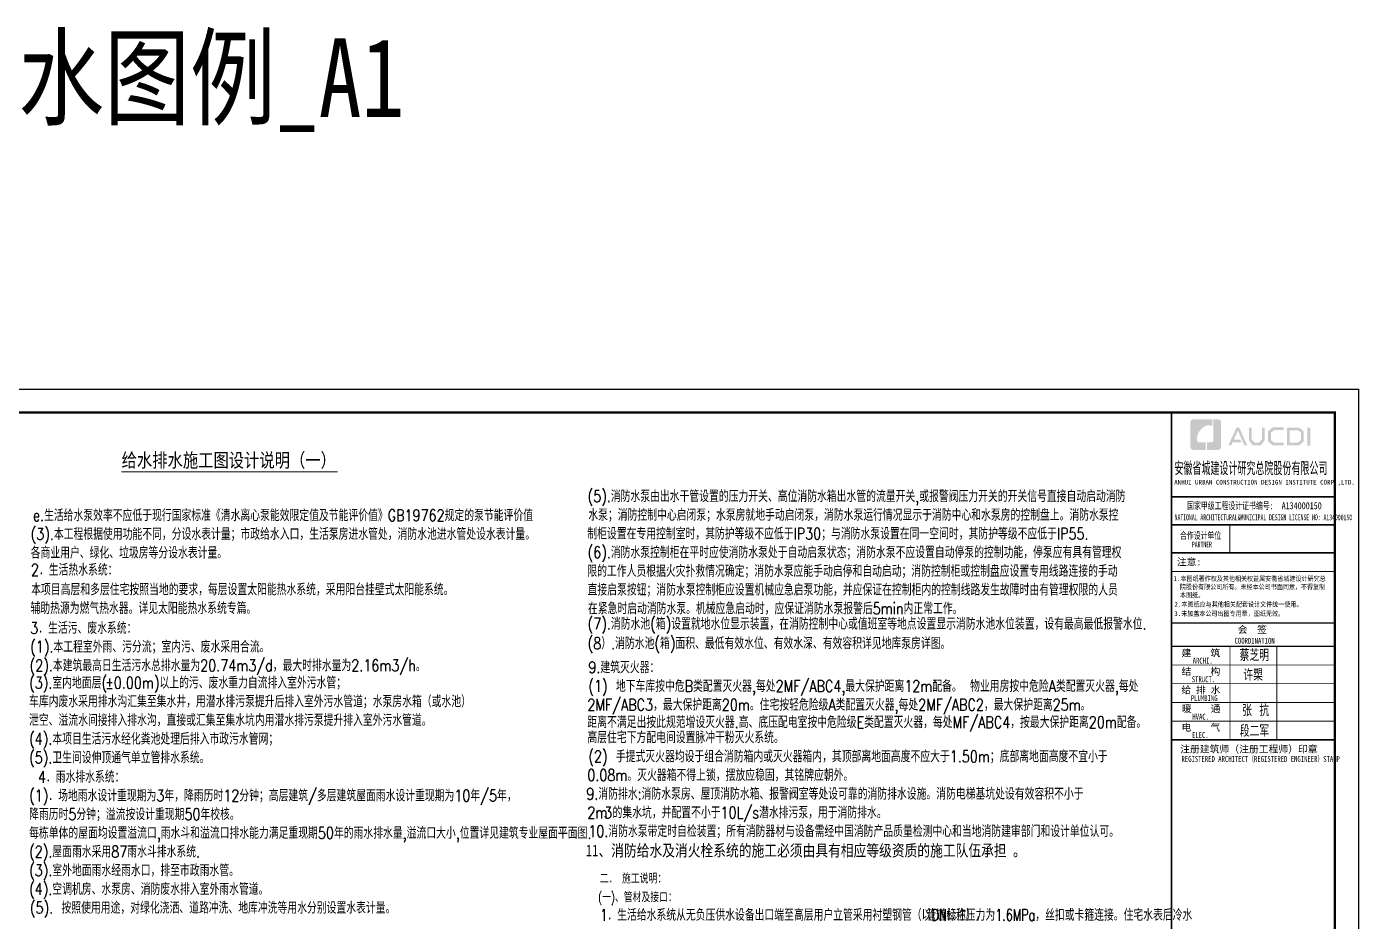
# Model space of a CAD drawing. Extents: x 27938 to 1507990, y 110129 to 923079.
# Drawn here: x 448136 to 505097, y 619691 to 657968 of the extents above; entities that cross this region are included whole.
import ezdxf

# ---------------------------------------------------------------- set-up
doc = ezdxf.new("R2010")
doc.units = 0
doc.header["$LTSCALE"] = 1000
doc.header["$MEASUREMENT"] = 0
for name, color, linetype in [('0s_水标注', 7, 'Continuous'), ('图框', 140, 'Continuous'), ('图签文字', 147, 'Continuous'), ('导图字', 7, 'Continuous')]:
    doc.layers.add(name, color=color, linetype=linetype)
doc.layers.add('yichutu', color=7, linetype='Continuous', true_color=0xffffff, plot=False)
doc.styles.add('-黑体', font='simhei.ttf', dxfattribs={"width": 0.8})
doc.styles.add('HT', font='simhei.ttf')
doc.styles.add('HZ', font='txt', dxfattribs={"bigfont": 'hztxt'})
doc.styles.add('HZTXT', font='COMPLEX', dxfattribs={"width": 0.7, "bigfont": 'HZTXT'})
doc.styles.add('建筑图签-1', font='simhei.ttf', dxfattribs={"width": 0.7})
doc.styles.add('建筑图签-2', font='TXT.shx', dxfattribs={"width": 0.5, "bigfont": 'HZTXT.shx'})
doc.styles.add('黑体', font='simhei.ttf')

# ---------------------------------------------------------------- blocks, each defined once
blk = doc.blocks.new('院标1')
h = blk.add_hatch(color=150)
h.dxf.hatch_style = 1
h.set_gradient(color1=(33, 113, 253), color2=(33, 113, 253), tint=1, name='INVCURVED')
edge = h.paths.add_edge_path()
edge.add_spline(control_points=[(116373, 648379), (116379, 648379), (116382, 648379), (116391, 648379), (116391, 648379), (116391, 648379), (116616, 648379), (116616, 648379), (116616, 648379), (116616, 648379), (116616, 648054), (116616, 648054), (116616, 648054), (116616, 648054), (116108, 648054), (116108, 648054), (116108, 648054), (116028, 648054), (115963, 648111), (115963, 648199), (115963, 648199), (115963, 648199), (115963, 649215), (115963, 649215), (115963, 649215), (115963, 649295), (116018, 649360), (116108, 649360), (116108, 649360), (116108, 649360), (116897, 649360), (116897, 649360), (116897, 649360), (116897, 649360), (116897, 649080), (116897, 649080), (116897, 649080), (116897, 649080), (116566, 649140), (116356, 648859), (116356, 648859), (116245, 648719), (116240, 648545), (116247, 648466), (116247, 648466), (116254, 648386), (116247, 648466), (116247, 648466), (116247, 648466), (116247, 648466), (116258, 648374), (116373, 648379)], knot_values=[0, 0, 0, 0, 0.071429, 0.071429, 0.071429, 0.107143, 0.142857, 0.142857, 0.142857, 0.178571, 0.214286, 0.214286, 0.214286, 0.25, 0.285714, 0.285714, 0.285714, 0.321429, 0.357143, 0.357143, 0.357143, 0.392857, 0.428571, 0.428571, 0.428571, 0.464286, 0.5, 0.5, 0.5, 0.535714, 0.571429, 0.571429, 0.571429, 0.607143, 0.642857, 0.642857, 0.642857, 0.678571, 0.714286, 0.714286, 0.714286, 0.75, 0.785714, 0.785714, 0.785714, 0.821429, 0.857143, 0.857143, 0.857143, 0.928571, 1, 1, 1, 1], degree=3, periodic=0)
h = blk.add_hatch(color=150)
h.dxf.hatch_style = 1
h.set_gradient(color1=(33, 113, 253), color2=(33, 113, 253), tint=1, name='INVCURVED')
edge = h.paths.add_edge_path()
edge.add_spline(control_points=[(117268, 649215), (117268, 649215), (117268, 648199), (117268, 648199), (117268, 648199), (117268, 648114), (117212, 648054), (117123, 648054), (117123, 648054), (117123, 648054), (116663, 648054), (116663, 648054), (116663, 648054), (116663, 648054), (116663, 648379), (116663, 648379), (116663, 648379), (116663, 648379), (116865, 648379), (116865, 648379), (116865, 648379), (116907, 648379), (116941, 648413), (116941, 648455), (116941, 648455), (116941, 648455), (116941, 649360), (116941, 649360), (116941, 649360), (116941, 649360), (117123, 649360), (117123, 649360), (117123, 649360), (117204, 649360), (117268, 649306), (117268, 649215)], knot_values=[0, 0, 0, 0, 0.1, 0.1, 0.1, 0.15, 0.2, 0.2, 0.2, 0.25, 0.3, 0.3, 0.3, 0.35, 0.4, 0.4, 0.4, 0.45, 0.5, 0.5, 0.5, 0.55, 0.6, 0.6, 0.6, 0.65, 0.7, 0.7, 0.7, 0.75, 0.8, 0.8, 0.8, 0.9, 1, 1, 1, 1], degree=3, periodic=0)
blk = doc.blocks.new('TK')
at = {"layer": '图框'}
h = blk.add_hatch(color=256, dxfattribs=at)
h.paths.add_polyline_path([(547288, 547072), (547414, 547072), (547414, 546302), (547288, 546302)])
h.paths.add_polyline_path([(546536, 546956), (546536, 546430), (546896, 546430), (547020, 546536), (547020, 546855), (546900, 546956)], flags=16)
h.paths.add_polyline_path([(546418, 547074), (546418, 546311), (546940, 546311), (547138, 546482), (547138, 546910), (546943, 547074)])
h.paths.add_polyline_path([(546275, 547077), (546275, 546962), (545868, 546962), (545735, 546851), (545735, 546531), (545868, 546429), (546277, 546429), (546277, 546307), (545813, 546307), (545611, 546481), (545611, 546910), (545809, 547077)])
h.paths.add_polyline_path([(544792, 547075), (544912, 547075), (544912, 546565), (545026, 546433), (545237, 546433), (545351, 546565), (545351, 547075), (545465, 547075), (545465, 546528), (545301, 546311), (544963, 546311), (544792, 546530)])
h.paths.add_polyline_path([(544260, 547074), (544377, 547074), (544719, 546310), (544603, 546310), (544322, 546944), (544147, 546556), (544418, 546556), (544479, 546440), (544098, 546440), (544039, 546308), (543916, 546308)])
for p, q in [((541480, 544114), (548480, 544114)), ((541480, 544114), (548480, 544114)), ((541480, 542914), (548480, 542914))]:
    blk.add_line(p, q, dxfattribs=at)
blk.add_lwpolyline([(465375, 548714), (549475, 548714), (549475, 489314), (465375, 489314)], close=True, dxfattribs=at)
blk.add_lwpolyline([(465375, 548714), (549475, 548714), (549475, 489314), (465375, 489314)], close=True, dxfattribs=at)
at = {"layer": '图框', "const_width": 100}
blk.add_lwpolyline([(548475, 490314), (548475, 547714), (467875, 547714), (467875, 490314)], close=True, dxfattribs=at)
at = {"layer": '图框'}
for points, const_width in [([(541480, 490314), (541480, 547714)], 70), ([(541480, 544114), (548480, 544114)], 60), ([(541480, 542914), (548480, 542914)], 60), ([(541480, 542914), (548480, 542914)], 60), ([(543980, 542914), (543980, 541714)], 35), ([(541480, 541714), (548480, 541714)], 60), ([(541480, 541714), (548480, 541714)], 60), ([(541480, 540913), (548480, 540913)], 35), ([(541488, 538714), (548488, 538714)], 60), ([(541488, 537714), (548488, 537714)], 70), ([(541488, 537714), (548488, 537714)], 70), ([(543988, 537714), (543988, 533714)], 35), ([(545988, 537714), (545988, 533714)], 35), ([(541488, 536914), (548488, 536914)], 35), ([(541488, 536114), (548488, 536114)], 35), ([(541488, 535314), (548488, 535314)], 35), ([(541488, 534514), (548488, 534514)], 35), ([(541488, 533714), (548488, 533714)], 70)]:
    blk.add_lwpolyline(points, dxfattribs=dict(at, const_width=const_width))
blk.add_blockref('院标1', (426331, -101935))
for s, height, style, width, p in [('ANHUI URBAN CONSTRUCTION DESIGN INSTITUTE CORP.,LTD.', 200, '建筑图签-1', 0.91, (541598, 544636)), ('NATIONAL ARCHITECTURAL&MUNICIPAL DESIGN LICENSE NO: A134000150', 250, '建筑图签-1', 0.6, (541617, 543108)), ('PARTNER', 250, '建筑图签-1', 0.6, (542355, 541947)), ('1.本图纸著作权及其他相关权益属安徽省城建设计研究总', 210, 'HT', 0.88, (541566, 540507)), ('本图纸。', 210, 'HT', 0.88, (541845, 539803)), ('院股份有限公司所有。未经本公司书面同意，不得复制', 210, 'HT', 0.88, (541845, 540153)), (' 2.本图纸应与其他相关配套设计文件统一使用。 ', 210, 'HT', 0.88, (541455, 539406)), ('3.未加盖本公司出图专用章，图纸无效。', 210, 'HT', 0.88, (541598, 539011)), ('COORDINATION', 250, '建筑图签-1', 0.7, (544180, 537827)), ('ARCHI.', 250, '建筑图签-1', 0.7, (542389, 536975)), ('STRUCT.', 250, '建筑图签-1', 0.7, (542350, 536179)), ('PLUMBING', 250, '建筑图签-1', 0.7, (542309, 535372)), ('HVAC.', 250, '建筑图签-1', 0.7, (542374, 534579)), ('ELEC.', 250, '建筑图签-1', 0.7, (542358, 533794)), ('REGISTERED ARCHITECT（REGISTERED ENGINEER）STAMP', 250, '建筑图签-1', 0.7, (541909, 532772))]:
    blk.add_text(s, height=height, dxfattribs=dict(at, style=style, width=width)).set_placement(p)
at = {"layer": '图签文字', "color": 7, "style": '建筑图签-1'}
for s, height, width, p in [('安徽省城建设计研究总院股份有限公司', 500, 0.55, (541608, 545091)), ('国家甲级工程设计证书编号:  A134000150', 300, 0.7, (542152, 543581)), ('合作设计单位', 300, 0.7, (541845, 542304))]:
    blk.add_text(s, height=height, dxfattribs=dict(at, width=width)).set_placement(p)
for s, p in [('注意:', (541711, 541177)), ('会  签', (544315, 538281)), ('建    筑', (541910, 537280)), ('结    构', (541914, 536493)), ('给 排 水', (541905, 535699)), ('暖    通', (541923, 534896)), ('电    气', (541913, 534096)), ('注册建筑师（注册工程师）印章', (541855, 533167))]:
    blk.add_text(s, height=300, dxfattribs=at).set_placement(p)
at = {"layer": '图签文字', "color": 1, "style": '建筑图签-2', "width": 0.7}
for s, p in [('蔡芝明', (544395, 537085)), ('许槊', (544555, 536242)), ('张 抗', (544505, 534724)), ('段二军', (544401, 533845))]:
    blk.add_text(s, height=500, dxfattribs=at).set_placement(p)
blk = doc.blocks.new('yct-841-594-84100-59399.9999999999-100-1000.0')
at = {"layer": 'yichutu', "color": 7, "true_color": 0xffffff}
blk.add_lwpolyline([(0, 0), (0, 59400), (84100, 59400), (84100, 0)], close=True, dxfattribs=at)

msp = doc.modelspace()

# ---------------------------------------------------------------- linework, layer by layer
at = {"layer": '0s_水标注', "const_width": 50}
msp.add_lwpolyline([(452185.2, 638919), (461441.4, 638919)], dxfattribs=at)

# ---------------------------------------------------------------- block references
msp.add_blockref('TK', (-44377.6, 93743.3))
at = {"layer": 'yichutu'}
msp.add_blockref('yct-841-594-84100-59399.9999999999-100-1000.0', (420997.4, 583057), dxfattribs=at)

# ---------------------------------------------------------------- texts
at = {"style": 'HZ', "width": 0.8}
for s, p in [('(7).消防水池(箱)设置就地水位显示装置，在消防控制中心或值班室等地点设置显示消防水池水位装置，设有最高最低报警水位.', (472132, 632171)), ('(8）.消防水池(箱)面积、最低有效水位、有效水深、有效容积详见地库泵房详图。', (472132, 631337.7))]:
    msp.add_text(s, height=500, dxfattribs=at).set_placement(p)
at = {"color": 1, "style": '-黑体', "width": 0.8}
msp.add_text('11、消防给水及消火栓系统的施工必须由具有相应等级资质的施工队伍承担 。', height=500, dxfattribs=at).set_placement((472049.2, 622473))
at = {"layer": '0s_水标注'}
for s, height, style, width, p in [('给水排水施工图设计说明（一）', 600, '-黑体', 0.8, (452198.8, 639119.2)), ('  e.生活给水泵效率不应低于现行国家标准《清水离心泵能效限定值及节能评价值》GB19762规定的泵节能评价值', 500, 'HZ', 0.8, (447686.2, 636811.3)), ('(3).本工程根据使用功能不同，分设水表计量；市政给水入口，生活泵房进水管处，消防水池进水管处设水表计量。', 500, 'HZ', 0.8, (448307.9, 636011.3)), ('各商业用户、绿化、垃圾房等分设水表计量。', 500, 'HZ', 0.8, (448310.4, 635211.3)), ('2．生活热水系统：', 500, 'HZ', 0.8, (448319.2, 634480.1)), ('本项目高层和多层住宅按照当地的要求，每层设置太阳能热水系统，采用阳台挂壁式太阳能系统。', 500, 'HZ', 0.8, (448331.3, 633640.1)), ('辅助热源为燃气热水器。详见太阳能热水系统专篇。 ', 500, 'HZ', 0.8, (448299.6, 632840.1)), ('3．生活污、废水系统：', 500, 'HZ', 0.8, (448290, 631989.1)), ('(1).本工程室外雨、污分流；室内污、废水采用合流。', 500, 'HZ', 0.8, (448287, 631189.1)), ('9.建筑灭火器：', 500, 'HZ', 0.8, (472161.2, 630307.1)), ('(3).室内地面层(', 500, 'HZ', 0.8, (448241.1, 629650)), ('±', 500, 'HZ', 0.8, (451492, 629650)), ('0.00m)以上的污、废水重力自流排入室外污水管；', 500, 'HZ', 0.8, (451863.4, 629650)), ('车库内废水采用排水沟汇集至集水井，用潜水排污泵提升后排入室外污水管道；水泵房水箱（或水池）', 500, 'HZ', 0.8, (448238.3, 628850)), ('泄空、溢流水间接排入排水沟，直接或汇集至集水坑内用潜水排污泵提升排入室外污水管道。', 500, 'HZ', 0.8, (448238.3, 628050)), ('(4).本项目生活污水经化粪池处理后排入市政污水管网；', 500, 'HZ', 0.8, (448241.1, 627250)), ('(2) 手提式灭火器均设于组合消防箱内或灭火器箱内，其顶部离地面高度不应大于1.50m；底部离地面高度不宜小于', 500, 'HZ', 0.8, (472161.2, 626497.1)), ('4．雨水排水系统：', 500, 'HZ', 0.8, (448614.3, 625623.6)), ('0.08m。灭火器箱不得上锁，摆放应稳固，其铭牌应朝外。', 500, 'HZ', 0.8, (472118.4, 625697.1)), ('9.消防排水:消防水泵房、屋顶消防水箱、报警阀室等处设可靠的消防排水设施。消防电梯基坑处设有效容积不小于', 500, 'HZ', 0.8, (472075.5, 624897.1)), ('(1)．场地雨水设计重现期为3年，降雨历时12分钟；高层建筑/多层建筑屋面雨水设计重现期为10年/5年，', 500, 'HZ', 0.8, (448241.1, 624823.6)), ('降雨历时5分钟；溢流按设计重现期50年校核。', 500, 'HZ', 0.8, (448241.1, 624023.6)), ('2m', 500, 'HZ', 0.8, (472118.4, 624097.1)), ('3', 500, 'HZ', 0.8, (472832.6, 624097.1)), ('的集水坑，并配置不小于10L/s潜水排污泵，用于消防排水。', 500, 'HZ', 0.8, (473196.6, 624097.1)), ('每栋单体的屋面均设置溢流口,雨水斗和溢流口排水能力满足重现期50年的雨水排水量,溢流口大小,位置详见建筑专业屋面平面图.', 500, 'HZ', 0.8, (448241.1, 623223.6)), ('10.消防水泵带定时自检装置；所有消防器材与设备需经中国消防产品质量检测中心和当地消防建审部门和设计单位认可。', 500, 'HZ', 0.8, (472161.2, 623297.1)), ('(2).屋面雨水采用87雨水斗排水系统.', 500, 'HZ', 0.8, (448241.1, 622423.6)), ('(3).室外地面雨水经雨水口，排至市政雨水管。', 500, 'HZ', 0.8, (448241.1, 621623.6)), ('二． 施工说明：', 400, 'HZTXT', 0.7, (472653, 621315.5)), ('(4).空调机房、水泵房、消防废水排入室外雨水管道。', 500, 'HZ', 0.8, (448241.1, 620823.6)), ('(一)、管材及接口：', 399.9, 'HZTXT', 0.7, (472583.8, 620515.5)), (' (5). 按照使用用途，对绿化浇洒、道路冲洗、地库冲洗等用水分别设置水表计量。', 500, 'HZ', 0.8, (447919.3, 620021.2)), ('管道公称压力为1.6MPa，丝扣或卡箍连接。住宅水表后冷水', 500, 'HZTXT', 0.7, (486625.1, 619715.5))]:
    msp.add_text(s, height=height, dxfattribs=dict(at, style=style, width=width)).set_placement(p)
at = {"layer": '0s_水标注', "color": 7, "style": 'HZ', "width": 0.8}
for s, p in [('(5).消防水泵由出水干管设置的压力开关、高位消防水箱出水管的流量开关,或报警阀压力开关的开关信号直接自动启动消防', (472128.8, 637627.7)), ('水泵；消防控制中心启闭泵；水泵房就地手动启闭泵，消防水泵运行情况显示于消防中心和水泵房的控制盘上。消防水泵控', (472159.4, 636827.7)), ('制柜设置在专用控制室时，其防护等级不应低于IP30；与消防水泵设置在同一空间时，其防护等级不应低于IP55.', (472118.4, 636027.7)), ('(6).消防水泵控制柜在平时应使消防水泵处于自动启泵状态；消防水泵不应设置自动停泵的控制功能，停泵应有具有管理权', (472128.8, 635227.7)), ('限的工作人员根据火灾扑救情况确定；消防水泵应能手动启停和自动启动；消防控制柜或控制盘应设置专用线路连接的手动', (472118.4, 634427.7)), ('直接启泵按钮；消防水泵控制柜应设置机械应急启泵功能，并应保证在控制柜内的控制线路发生故障时由有管理权限的人员', (472127.9, 633627.7)), ('在紧急时启动消防水泵。机械应急启动时，应保证消防水泵报警后5min内正常工作。', (472143.6, 632827.7))]:
    msp.add_text(s, height=500, dxfattribs=at).set_placement(p)
at = {"layer": '0s_水标注', "color": 0}
for s, style, width, p in [('(2).本建筑最高日生活污水总排水量为20.74m3/d，最大时排水量为2.16m3/h。', 'HZ', 0.8, (448264.3, 630389.1)), ('(1) 地下车库按中危B类配置灭火器,每处2MF/ABC4,最大保护距离12m配备。 物业用房按中危险A类配置灭火器,每处', 'HZ', 0.8, (472161.2, 629507.1)), ('2MF/ABC3，最大保护距离20m。住宅按轻危险级A类配置灭火器,每处2MF/ABC2，最大保护距离25m。', 'HZ', 0.8, (472117.9, 628707.1)), ('距离不满足出按此规范增设灭火器.高、底压配电室按中危险级E类配置灭火器，每处MF/ABC4，按最大保护距离20m配备。 ', 'HZ', 0.8, (472121.2, 627961.9)), ('高层住宅下方配电间设置脉冲干粉灭火系统。', 'HZ', 0.8, (472121.2, 627311.9)), ('(5).卫生间设伸顶通气单立管排水系统。  ', 'HZ', 0.8, (448241.1, 626450)), ('1．生活给水系统从无负压供水设备出口端至高层用户立管采用衬塑钢管（以DN标注），', 'HZTXT', 0.7, (472675.1, 619715.5))]:
    msp.add_text(s, height=500, dxfattribs=dict(at, style=style, width=width)).set_placement(p)
at = {"layer": '导图字', "color": 1, "style": '黑体', "width": 0.8}
msp.add_text('水施_01_给水排水图例_A1', height=3364.726, dxfattribs=at).set_placement((422098.4, 654108.6))

doc.saveas('drawing.dxf')
